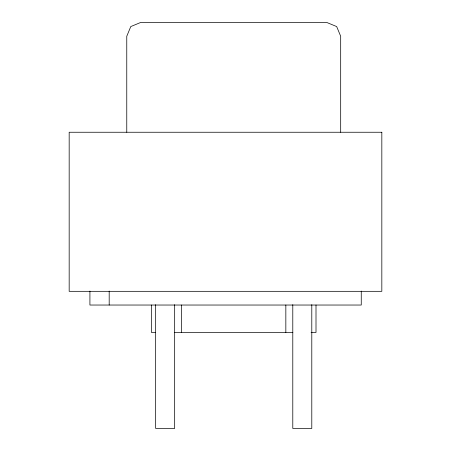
<?xml version="1.0" encoding="UTF-8"?>
<svg xmlns="http://www.w3.org/2000/svg" width="451" height="451" viewBox="0 0 451 451"><rect width="100%" height="100%" fill="white"/><g stroke="black" fill="none" stroke-linecap="round" stroke-linejoin="round"><path stroke-width="0.68" d="M155.663 332.46L151.451 332.46L151.451 305.034M174.605 332.46L292.851 332.46M311.094 332.46L316.004 332.46L316.004 305.034M361.257 291.087L361.257 305.034L89.918 305.034L89.918 291.087M340.685 132.25L340.685 36.26L336.672 26.564L326.975 22.55L140.481 22.55L130.784 26.564L126.765 36.26L126.765 132.25M311.793 304.684L311.793 428.45L292.789 428.45L292.789 304.684M285.838 305.034L285.838 332.46M181.618 305.034L181.618 332.46M174.667 304.684L174.667 428.45L155.663 428.45L155.663 304.684M109.187 291.087L109.187 305.034M381.828 132.25L69.172 132.25L69.172 291.323L381.828 291.323L381.828 132.25"/></g></svg>
